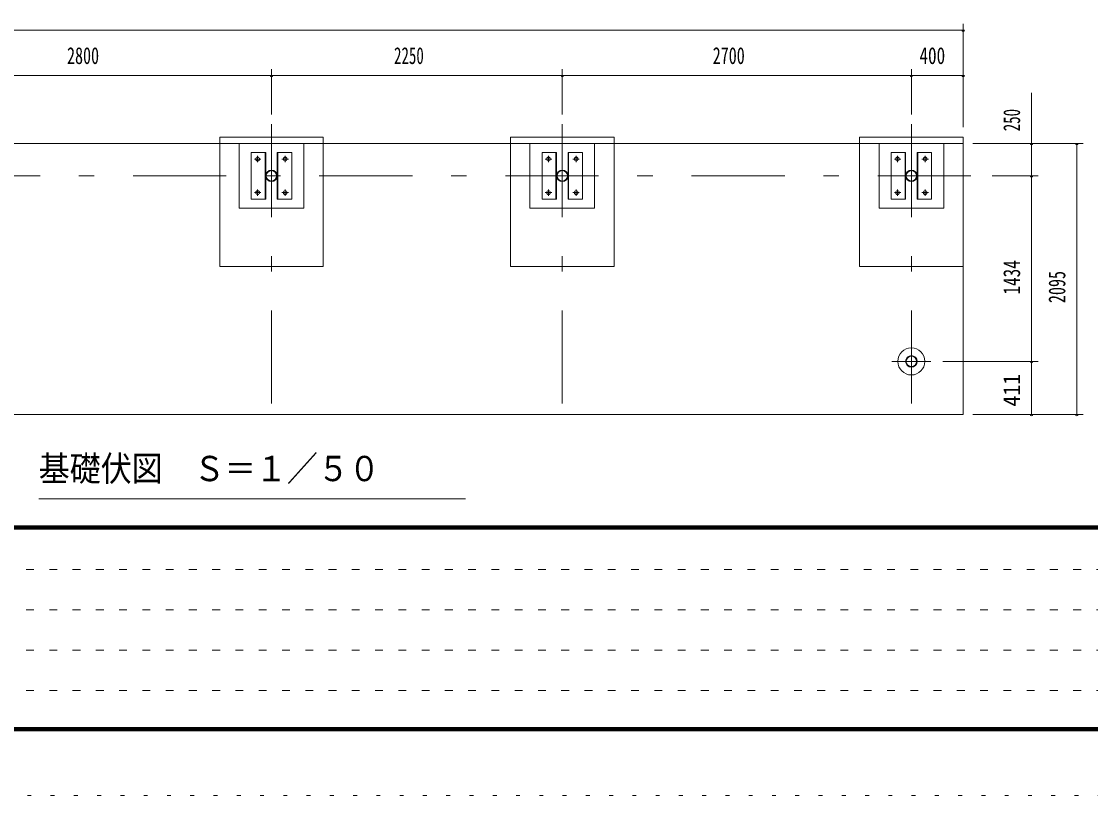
# Model space of a CAD drawing. Units: millimetres, scale not verified, with parts at other scales. Extents: x -27012 to 27023, y -10500 to 10500.
# Drawn here: x 2467 to 10737, y -10500 to -4517 of the extents above; entities that cross this region are included whole.
import ezdxf
from ezdxf.enums import TextEntityAlignment as Align

# ---------------------------------------------------------------- set-up
doc = ezdxf.new("R2010")
doc.units = ezdxf.units.MM
doc.header["$LTSCALE"] = 60
for name, pattern in [('USER1', [3, 1, -2]), ('USER3', [24, 12, -5, 2, -5]), ('USER4', [3, 0.5, -2.5])]:
    doc.linetypes.add(name, pattern=pattern)
for name, color, linetype, lineweight in [('0-2_1-05BOLD', 7, 'Continuous', 18), ('0-3_1-25CENTER', 3, 'USER3', 18), ('0-5_1-55DIM', 3, 'Continuous', 18), ('0-C_F-F', 5, 'Continuous', 18), ('0-D_F-E_J_ADD', 5, 'USER4', 18)]:
    doc.layers.add(name, color=color, linetype=linetype, lineweight=lineweight)
doc.styles.add('ＭＳ ゴシック', font='')
doc.styles.get('ＭＳ ゴシック').set_extended_font_data('MS Gothic')

msp = doc.modelspace()

# ---------------------------------------------------------------- linework, layer by layer
at = {"layer": '0-2_1-05BOLD'}
for p, q in [((4800.95, -6410.33), (4800.95, -5410.33)), ((6250.95, -5410.33), (7050.95, -5410.33)), ((6250.95, -6410.33), (6250.95, -5410.33)), ((8950.95, -5410.33), (9750.95, -5410.33)), ((8950.95, -6410.33), (8950.95, -5410.33)), ((9750.95, -5410.33), (9750.95, -7555.33)), ((-1249.05, -5460.33), (9750.95, -5460.33)), ((4244.4, -5530.32), (4356.4, -5530.32)), ((4244.4, -5890.33), (4244.4, -5530.32)), ((4351.9, -5890.33), (4351.9, -5530.32)), ((4356.4, -5890.33), (4356.4, -5530.32)), ((4445.5, -5890.33), (4445.5, -5530.32)), ((4450, -5890.33), (4450, -5530.32)), ((6494.4, -5530.32), (6606.4, -5530.32)), ((6494.4, -5890.33), (6494.4, -5530.32)), ((6601.9, -5890.33), (6601.9, -5530.32)), ((6606.4, -5890.33), (6606.4, -5530.32)), ((6695.5, -5890.33), (6695.5, -5530.32)), ((6807.49, -5530.32), (6695.5, -5530.32)), ((6700, -5890.33), (6700, -5530.32)), ((6807.49, -5890.33), (6807.49, -5530.32)), ((9194.4, -5530.32), (9306.4, -5530.32)), ((9194.4, -5890.33), (9194.4, -5530.32)), ((9301.9, -5890.33), (9301.9, -5530.32)), ((9306.4, -5890.33), (9306.4, -5530.32)), ((9395.5, -5890.33), (9395.5, -5530.32)), ((9400, -5890.33), (9400, -5530.32)), ((9600.95, -5460.33), (9600.95, -5960.33)), ((4244.4, -5890.33), (4356.4, -5890.33)), ((4557.49, -5890.33), (4445.5, -5890.33)), ((6494.4, -5890.33), (6606.4, -5890.33)), ((6807.49, -5890.33), (6695.5, -5890.33)), ((9194.4, -5890.33), (9306.4, -5890.33)), ((9507.5, -5890.33), (9395.5, -5890.33)), ((4000.95, -6410.33), (4800.95, -6410.33)), ((8950.95, -6410.33), (9750.95, -6410.33)), ((9750.95, -7555.33), (-1249.05, -7555.33))]:
    msp.add_line(p, q, dxfattribs=at)
for points in [[(4000.95, -6410.33), (4000.95, -5410.33), (4800.95, -5410.33)], [(6250.95, -6410.33), (7050.95, -6410.33), (7050.95, -5410.33)], [(4650.95, -5460.33), (4650.95, -5960.33), (4150.95, -5960.33), (4150.95, -5460.33)], [(4557.49, -5890.33), (4557.49, -5530.32), (4445.5, -5530.32)], [(6900.95, -5460.33), (6900.95, -5960.33), (6400.95, -5960.33), (6400.95, -5460.33)], [(9600.95, -5960.33), (9100.95, -5960.33), (9100.95, -5460.33)], [(9507.5, -5890.33), (9507.5, -5530.32), (9395.5, -5530.32)]]:
    msp.add_lwpolyline(points, dxfattribs=at)
for centre, radius in [((4294.45, -5580.33), 14.5), ((4507.45, -5580.33), 14.5), ((6544.45, -5580.33), 14.5), ((6757.45, -5580.33), 14.5), ((9244.45, -5580.33), 14.5), ((9457.45, -5580.33), 14.5), ((4400.95, -5710.33), 44.55), ((4400.95, -5710.33), 40.35), ((6650.95, -5710.33), 44.55), ((6650.95, -5710.33), 40.35), ((9350.95, -5710.33), 44.55), ((9350.95, -5710.33), 40.35), ((4294.45, -5840.32), 14.5), ((4507.45, -5840.32), 14.5), ((6544.45, -5840.32), 14.5), ((6757.45, -5840.32), 14.5), ((9244.45, -5840.32), 14.5), ((9457.45, -5840.32), 14.5), ((9350.95, -7144.33), 105), ((9350.95, -7144.33), 44.55), ((9350.95, -7144.33), 40.35)]:
    msp.add_circle(centre, radius, dxfattribs=at)
at = {"layer": '0-3_1-25CENTER'}
for p, q in [((4400.95, -5310.33), (4400.95, -7705.33)), ((6650.95, -5310.33), (6650.95, -7705.33)), ((9350.95, -5310.33), (9350.95, -7705.33)), ((4269.45, -5580.33), (4319.45, -5580.33)), ((4294.45, -5605.33), (4294.45, -5555.33)), ((4532.45, -5580.33), (4482.45, -5580.33)), ((4507.45, -5605.33), (4507.45, -5555.33)), ((6519.45, -5580.33), (6569.45, -5580.33)), ((6544.45, -5605.33), (6544.45, -5555.33)), ((6782.45, -5580.33), (6732.45, -5580.33)), ((6757.45, -5605.33), (6757.45, -5555.33)), ((9219.45, -5580.33), (9269.45, -5580.33)), ((9244.45, -5605.33), (9244.45, -5555.33)), ((9482.45, -5580.33), (9432.45, -5580.33)), ((9457.45, -5605.33), (9457.45, -5555.33)), ((450.95, -5710.33), (9900.94, -5710.33)), ((4269.45, -5840.32), (4319.45, -5840.32)), ((4294.45, -5865.33), (4294.45, -5815.32)), ((4532.45, -5840.32), (4482.45, -5840.32)), ((4507.45, -5865.33), (4507.45, -5815.32)), ((6519.45, -5840.32), (6569.45, -5840.32)), ((6544.45, -5865.33), (6544.45, -5815.32)), ((6782.45, -5840.32), (6732.45, -5840.32)), ((6757.45, -5865.33), (6757.45, -5815.32)), ((9219.45, -5840.32), (9269.45, -5840.32)), ((9244.45, -5865.33), (9244.45, -5815.32)), ((9482.45, -5840.32), (9432.45, -5840.32)), ((9457.45, -5865.33), (9457.45, -5815.32)), ((9200.95, -7144.33), (9500.95, -7144.33))]:
    msp.add_line(p, q, dxfattribs=at)
at = {"layer": '0-5_1-55DIM'}
for p, q in [((9750.95, -4535.33), (9750.95, -5335.33)), ((-1249.05, -4585.33), (9750.95, -4585.33)), ((9760.95, -4585.33), (9740.95, -4585.33)), ((-1249.05, -4935.33), (9750.95, -4935.33)), ((4410.95, -4935.33), (4390.95, -4935.33)), ((4400.95, -5235.33), (4400.95, -4885.33)), ((6660.95, -4935.33), (6640.95, -4935.33)), ((6650.95, -5235.33), (6650.95, -4885.33)), ((9360.95, -4935.33), (9340.95, -4935.33)), ((9350.95, -5235.33), (9350.95, -4885.33)), ((9760.95, -4935.33), (9740.95, -4935.33)), ((10280.94, -7555.33), (10280.94, -5067.83)), ((9825.94, -5460.33), (10680.95, -5460.33)), ((10290.94, -5460.33), (10270.94, -5460.33)), ((10640.95, -5460.33), (10620.95, -5460.33)), ((10630.94, -5460.33), (10630.94, -7555.33)), ((9975.95, -5710.33), (10330.94, -5710.33)), ((10290.94, -5710.33), (10270.94, -5710.33)), ((9593.18, -7144.33), (10330.95, -7144.33)), ((10290.95, -7144.33), (10270.95, -7144.33)), ((10280.95, -7144.33), (10280.95, -7555.33)), ((9825.94, -7555.33), (10680.95, -7555.33)), ((10290.94, -7555.33), (10270.94, -7555.33)), ((10290.95, -7555.33), (10270.95, -7555.33)), ((10640.95, -7555.33), (10620.95, -7555.33)), ((5900.95, -8205.33), (2600.95, -8205.33))]:
    msp.add_line(p, q, dxfattribs=at)
for centre in [(9750.95, -4585.33), (4400.95, -4935.33), (6650.95, -4935.33), (9350.95, -4935.33), (9750.95, -4935.33), (10280.94, -5460.33), (10630.95, -5460.33), (10280.94, -5710.33), (10280.95, -7144.33), (10280.94, -7555.33), (10280.95, -7555.33), (10630.95, -7555.33)]:
    msp.add_arc(centre, 10, 180, 0, dxfattribs=at)
at = {"layer": '0-C_F-F'}
for p, q in [((26498.28, -8415), (-2151.72, -8415)), ((26498.28, -8417.5), (-2151.72, -8417.5)), ((26498.28, -8420), (-2151.72, -8420)), ((26498.28, -8422.5), (-2151.72, -8422.5)), ((26498.28, -8425), (-2151.72, -8425)), ((26498.28, -8427.5), (-2151.72, -8427.5)), ((26498.28, -8430), (-2151.72, -8430)), ((26498.28, -8432.5), (-2151.72, -8432.5)), ((26498.28, -8435), (-2151.72, -8435)), ((26498.28, -8437.5), (-2151.72, -8437.5)), ((26498.28, -8440), (-2151.72, -8440)), ((-2174.22, -9997.5), (26520.78, -9997.5)), ((-2171.72, -9995), (26518.28, -9995)), ((-2166.72, -9990), (26513.28, -9990)), ((-2161.72, -9985), (26508.28, -9985)), ((-2151.72, -9975), (26498.28, -9975))]:
    msp.add_line(p, q, dxfattribs=at)
at = {"layer": '0-C_F-F', "color": 6, "linetype": 'USER1'}
for p, q in [((-2176.72, -8752), (16073.29, -8752)), ((-2176.72, -9064), (16073.29, -9064)), ((-2176.72, -9376), (16073.29, -9376)), ((-2176.72, -9688), (13565.29, -9688))]:
    msp.add_line(p, q, dxfattribs=at)
at = {"layer": '0-C_F-F'}
for points in [[(-2176.72, -10000), (26523.28, -10000), (26523.28, 10100)], [(-2169.22, 10092.5), (-2169.22, -9992.5), (26515.78, -9992.5), (26515.78, 10092.5)], [(-2164.22, 10087.5), (-2164.22, -9987.5), (26510.78, -9987.5), (26510.78, 10087.5)], [(-2159.22, 10082.5), (-2159.22, -9982.5), (26505.78, -9982.5), (26505.78, 10082.5)], [(-2156.72, 10080), (-2156.72, -9980), (26503.28, -9980), (26503.28, 10080)], [(-2154.22, 10077.5), (-2154.22, -9977.5), (26500.78, -9977.5), (26500.78, 10077.5)]]:
    msp.add_lwpolyline(points, dxfattribs=at)
at = {"layer": '0-D_F-E_J_ADD'}
msp.add_line((27023.28, -10500), (-2676.72, -10500), dxfattribs=at)

# ---------------------------------------------------------------- texts
at = {"layer": '0-5_1-55DIM', "color": 7, "style": 'ＭＳ ゴシック'}
for s, height, width, p in [('2800', 130.2, 0.7, (2819.68, -4885.33)), ('2250', 130.2, 0.65, (5349.27, -4885.33)), ('2700', 130.2, 0.7, (7814.35, -4885.33)), ('400', 130.2, 0.75, (9413.32, -4885.33)), ('基礎伏図\u3000Ｓ＝１／５０', 195.4, 0.9, (2600.95, -8128.68))]:
    msp.add_text(s, height=height, dxfattribs=dict(at, width=width)).set_placement(p, align=Align.BOTTOM_LEFT)
for s, width, p in [('250', 0.65, (10230.94, -5365.91)), ('1434', 0.75, (10230.95, -6627.84)), ('2095', 0.7, (10580.94, -6693.84)), ('411', 0.95, (10230.95, -7493.05))]:
    msp.add_text(s, height=130.2, rotation=90, dxfattribs=dict(at, width=width)).set_placement(p, align=Align.BOTTOM_LEFT)

doc.saveas('drawing.dxf')
